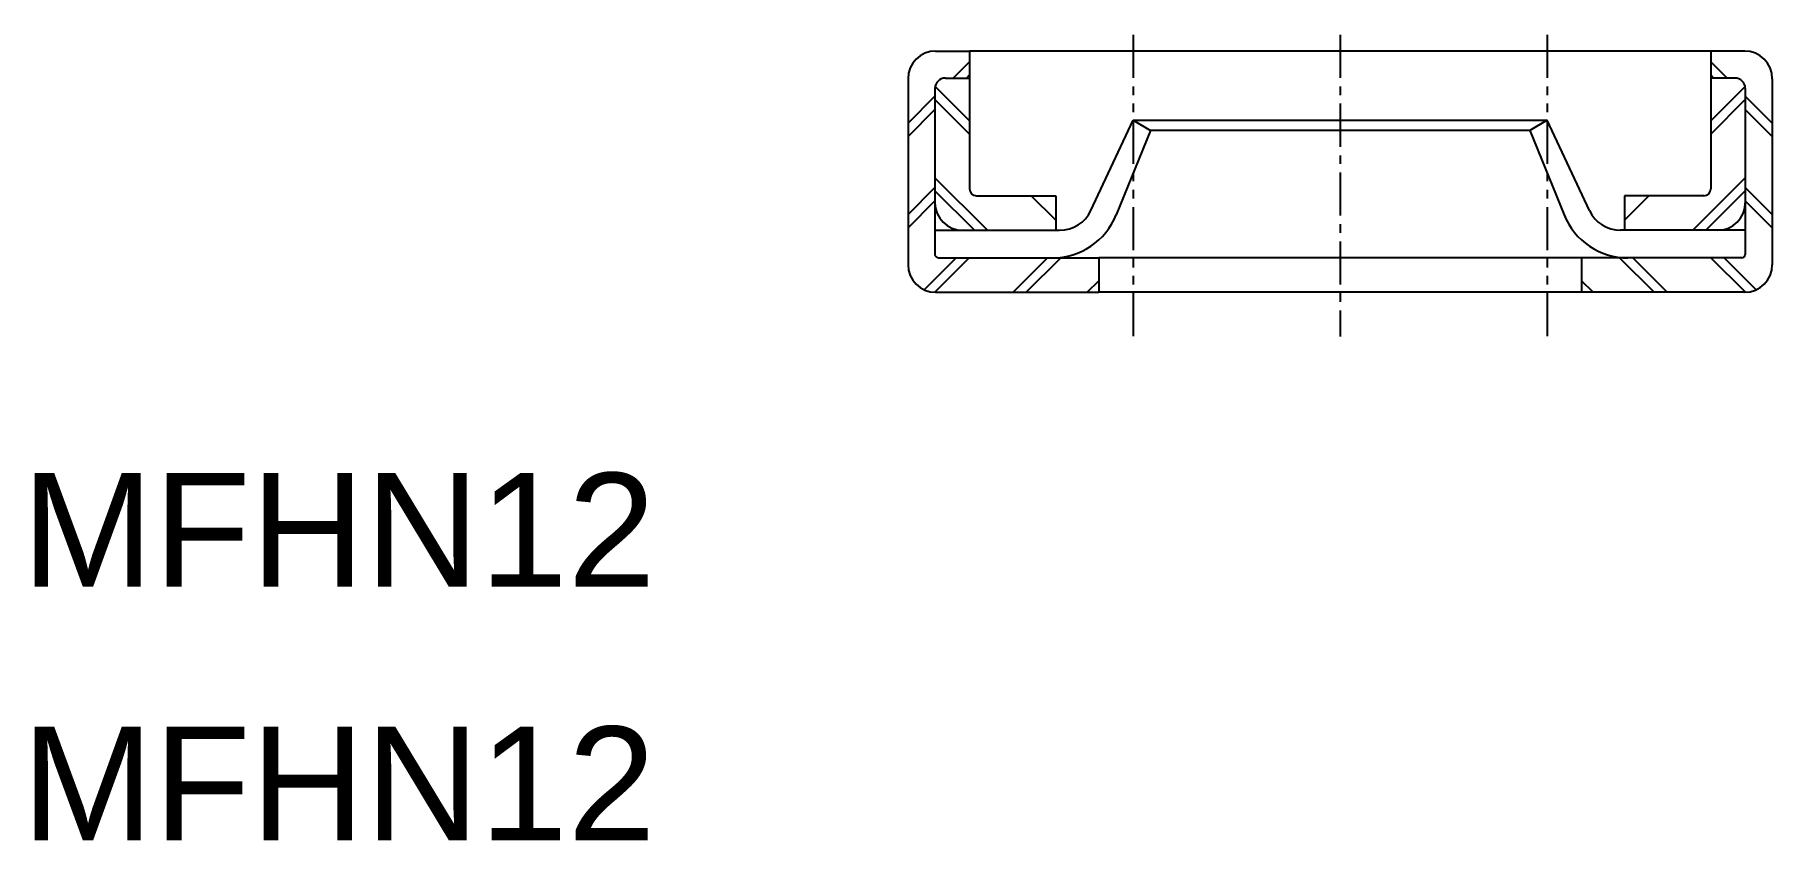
# Model space of a CAD drawing. Extents: x 393.2 to 443.5, y 572.2 to 595.6.
import ezdxf
from ezdxf.enums import TextEntityAlignment as Align

# ---------------------------------------------------------------- set-up
doc = ezdxf.new("R2010")
doc.units = 0
doc.linetypes.add('CENTER', pattern=[2, 1.25, -0.25, 0.25, -0.25])
doc.linetypes.add('PHANTOM', pattern=[2.5, 1.25, -0.25, 0.25, -0.25, 0.25, -0.25])
doc.layers.get('0').update_dxf_attribs({"linetype": 'CONTINUOUS'})
doc.layers.add('CENTER', color=1, linetype='CENTER')

msp = doc.modelspace()

# ---------------------------------------------------------------- linework, layer by layer
at = {"color": 7, "linetype": 'CONTINUOUS'}
for p, q in [((419.278, 595.077), (420.26, 595.077)), ((420.26, 595.077), (420.26, 594.295)), ((441.76, 595.077), (420.26, 595.077)), ((442.743, 595.077), (441.76, 595.077)), ((441.76, 595.077), (441.76, 594.295)), ((418.478, 594.277), (418.478, 588.877)), ((419.56, 594.295), (420.26, 594.295)), ((420.26, 594.295), (420.26, 591.077)), ((441.76, 594.295), (441.76, 591.077)), ((442.46, 594.295), (441.76, 594.295)), ((443.543, 594.277), (443.543, 588.877)), ((419.26, 593.995), (419.26, 589.177)), ((442.76, 593.995), (442.76, 589.177)), ((423.78, 590.453), (425.01, 593.077)), ((425.51, 592.777), (424.517, 590.326)), ((425.01, 593.077), (425.51, 592.777)), ((425.01, 593.077), (437.01, 593.077)), ((436.51, 592.777), (425.51, 592.777)), ((437.01, 593.077), (436.51, 592.777)), ((436.51, 592.777), (437.504, 590.326)), ((438.241, 590.453), (437.01, 593.077)), ((420.46, 590.877), (422.76, 590.877)), ((422.76, 590.877), (422.76, 589.877)), ((441.56, 590.877), (439.26, 590.877)), ((439.26, 590.877), (439.26, 589.877)), ((419.26, 589.877), (422.76, 589.877)), ((422.76, 589.877), (422.875, 589.877)), ((439.26, 589.877), (439.146, 589.877)), ((442.76, 589.877), (439.26, 589.877)), ((419.36, 589.077), (424.01, 589.077)), ((424.01, 589.077), (424.01, 588.077)), ((438.01, 589.077), (424.01, 589.077)), ((442.66, 589.077), (438.01, 589.077)), ((438.01, 589.077), (438.01, 588.077)), ((419.278, 588.077), (424.01, 588.077)), ((438.01, 588.077), (424.01, 588.077)), ((442.743, 588.077), (438.01, 588.077))]:
    msp.add_line(p, q, dxfattribs=at)
at = {"color": 3, "linetype": 'CONTINUOUS'}
for p, q in [((419.786, 594.295), (420.26, 594.769)), ((442.235, 594.295), (441.76, 594.769)), ((420.17, 594.295), (420.26, 594.385)), ((441.851, 594.295), (441.76, 594.385)), ((418.478, 592.987), (419.26, 593.769)), ((420.26, 592.67), (419.26, 593.67)), ((420.26, 593.054), (419.265, 594.049)), ((441.76, 593.054), (442.755, 594.049)), ((441.76, 592.67), (442.76, 593.67)), ((443.543, 592.987), (442.76, 593.769)), ((418.478, 592.603), (419.26, 593.385)), ((443.543, 592.603), (442.76, 593.385)), ((418.478, 590.335), (419.26, 591.118)), ((420.786, 589.877), (419.26, 591.402)), ((441.235, 589.877), (442.76, 591.402)), ((443.543, 590.335), (442.76, 591.118)), ((418.478, 589.951), (419.26, 590.734)), ((420.402, 589.877), (419.26, 591.018)), ((422.76, 590.17), (422.053, 590.877)), ((439.26, 590.17), (439.967, 590.877)), ((441.619, 589.877), (442.76, 591.018)), ((443.543, 589.951), (442.76, 590.734)), ((418.944, 588.15), (419.871, 589.077)), ((419.256, 588.077), (420.255, 589.077)), ((421.523, 588.077), (422.523, 589.077)), ((421.907, 588.077), (422.907, 589.077)), ((440.114, 588.077), (439.114, 589.077)), ((440.498, 588.077), (439.498, 589.077)), ((442.765, 588.077), (441.765, 589.077)), ((443.076, 588.15), (442.149, 589.077)), ((423.675, 588.077), (424.01, 588.413)), ((438.346, 588.077), (438.01, 588.413))]:
    msp.add_line(p, q, dxfattribs=at)
at = {"color": 7, "linetype": 'CONTINUOUS'}
for centre, radius, start, end in [((419.278, 594.277), 0.8, 90, 180), ((442.743, 594.277), 0.8, 0, 90), ((419.56, 593.995), 0.3, 90, 180), ((442.46, 593.995), 0.3, 360, 90), ((420.06, 590.677), 0.8, 180, 270), ((420.46, 591.077), 0.2, 180, 270), ((441.56, 591.077), 0.2, 270, 0), ((441.96, 590.677), 0.8, 270, 0), ((422.663, 591.077), 2, 270, 337.9321), ((422.875, 590.877), 1, 270, 334.8852), ((439.358, 591.077), 2, 202.0679, 270), ((439.146, 590.877), 1, 205.1148, 270), ((419.36, 589.177), 0.1, 180, 270), ((442.66, 589.177), 0.1, 270, 360), ((419.278, 588.877), 0.8, 180, 270), ((442.743, 588.877), 0.8, 270, 0)]:
    msp.add_arc(centre, radius, start, end, dxfattribs=at)
at = {"layer": 'CENTER', "color": 3, "linetype": 'PHANTOM'}
for p, q in [((425.01, 595.552), (425.01, 586.798)), ((437.01, 595.552), (437.01, 586.798))]:
    msp.add_line(p, q, dxfattribs=at)
at = {"layer": 'CENTER', "color": 1, "linetype": 'CENTER'}
msp.add_line((431.01, 595.552), (431.01, 586.798), dxfattribs=at)

# ---------------------------------------------------------------- texts
at = {"color": 7, "linetype": 'CONTINUOUS', "width": 1.041667}
for p in [(392.773, 578.547), (392.773, 571.187)]:
    msp.add_text('MFHN12', height=3.3, dxfattribs=at).set_placement(p, align=Align.BOTTOM_LEFT)

doc.saveas('drawing.dxf')
